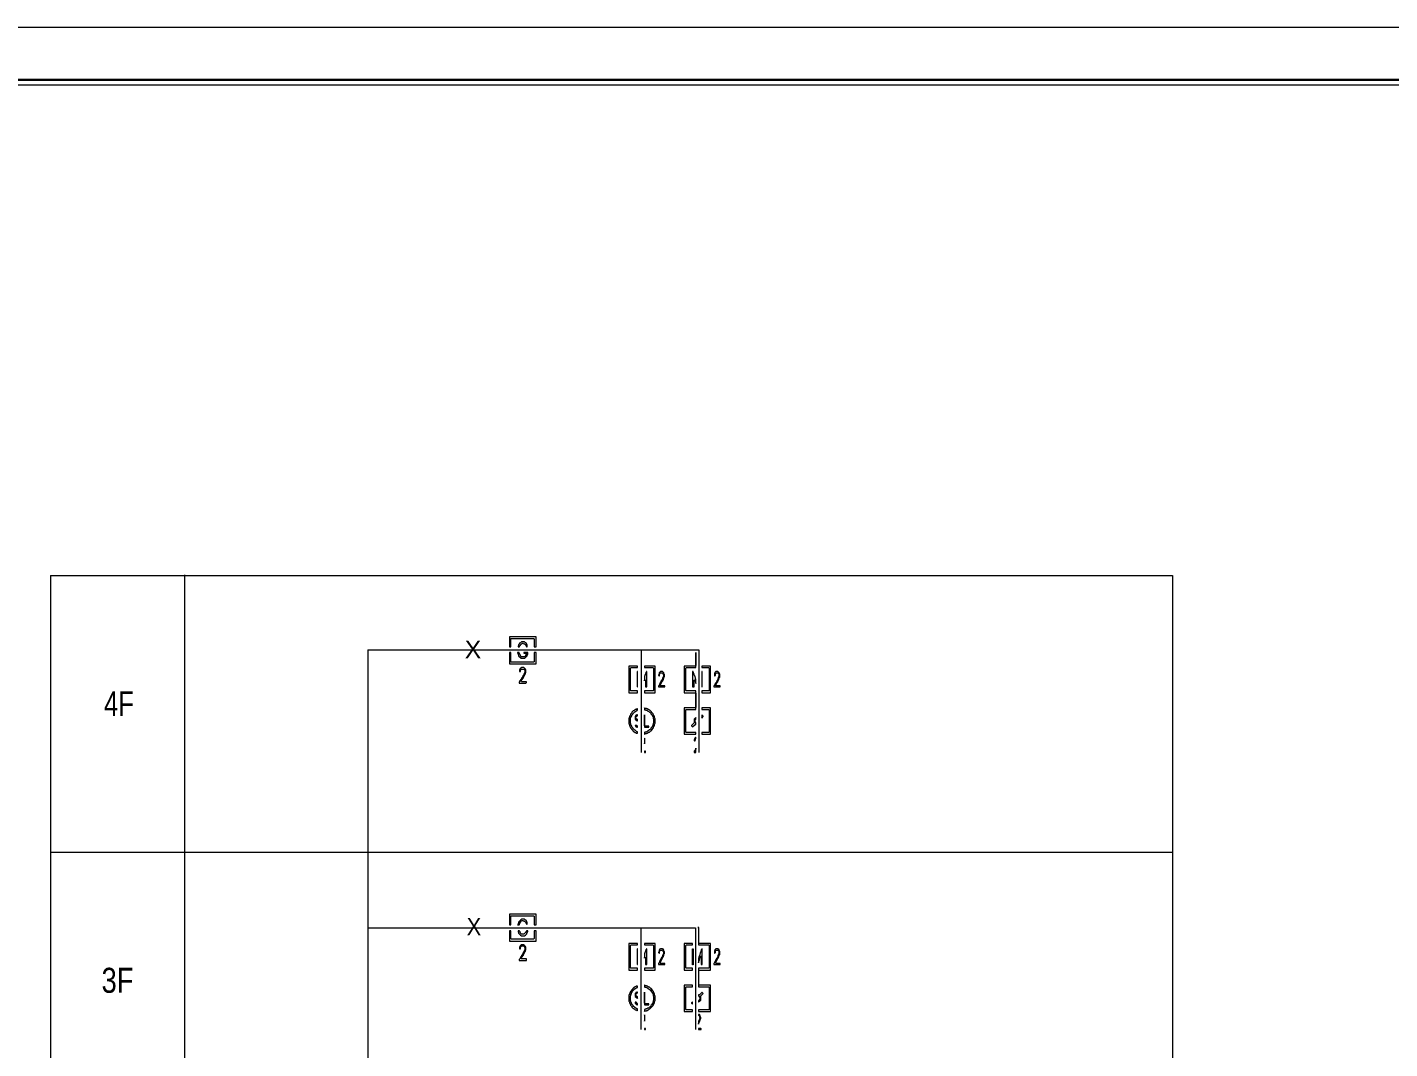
# Model space of a CAD drawing. Header units: millimetres. Extents: x 24 to 865, y 18 to 612.
# Drawn here: x 199.4 to 445, y 427.7 to 611.9 of the extents above; entities that cross this region are included whole.
import ezdxf

# ---------------------------------------------------------------- set-up
doc = ezdxf.new("R2010")
doc.units = ezdxf.units.MM
for name, color, linetype, lineweight in [('OCR_TEXT', 6, 'CONTINUOUS', 0), ('TRACE_CURVE', 6, 'CONTINUOUS', 0), ('TRACE_STRAIGHT', 5, 'CONTINUOUS', 0), ('TRACE_TEXT_SYMBOL', 6, 'CONTINUOUS', 0)]:
    doc.layers.add(name, color=color, linetype=linetype, lineweight=lineweight)
doc.styles.add('wqy-unicode', font='wqy-unicode')

msp = doc.modelspace()

# ---------------------------------------------------------------- linework, layer by layer
at = {"layer": 'TRACE_CURVE', "color": 6}
msp.add_lwpolyline([(48.96, 602.45), (48.96, 602.28), (855.9, 602.28), (855.9, 602.45)], close=True, dxfattribs=at)
at = {"layer": 'TRACE_STRAIGHT', "color": 5}
for p, q in [((24.47, 611.85), (865.28, 611.85)), ((48.9, 601.46), (855.9, 601.46)), ((203.61, 513), (203.61, 263.05)), ((203.61, 513), (405.78, 513)), ((227.74, 513.12), (227.74, 263.05)), ((405.78, 513), (405.78, 263.05)), ((260.79, 499.62), (260.79, 308.58)), ((260.79, 499.62), (320.45, 499.62)), ((310.02, 499.62), (310.02, 481.07)), ((320.45, 499.62), (320.45, 481.07)), ((203.61, 463.08), (405.78, 463.08)), ((260.79, 449.47), (319.84, 449.47)), ((310.01, 449.47), (310.01, 431.15)), ((319.84, 449.47), (319.84, 431.15))]:
    msp.add_line(p, q, dxfattribs=at)
at = {"layer": 'TRACE_TEXT_SYMBOL', "color": 6}
for points in [[(286.29, 501.91), (286.29, 500.16), (286.56, 500.16), (286.56, 501.56), (286.64, 501.65), (290.67, 501.65), (290.76, 501.56), (290.76, 500.16), (291.11, 500.16), (291.11, 501.91)], [(288.48, 501.04), (288.22, 500.77), (288.13, 500.77), (288.05, 500.69), (288.05, 500.6), (287.96, 500.51), (287.96, 500.33), (287.87, 500.25), (287.87, 500.16), (288.13, 500.16), (288.13, 500.25), (288.31, 500.42), (288.31, 500.51), (288.48, 500.69), (288.57, 500.69), (288.66, 500.77), (288.83, 500.77), (288.92, 500.69), (289.01, 500.69), (289.27, 500.42), (289.27, 500.33), (289.36, 500.25), (289.36, 500.16), (289.53, 500.16), (289.53, 500.51), (289.36, 500.69), (289.36, 500.77), (289.27, 500.86), (289.18, 500.86), (289.01, 501.04)], [(286.29, 499.11), (286.29, 497.09), (291.11, 497.09), (291.11, 499.11), (290.76, 499.11), (290.76, 497.44), (290.67, 497.36), (286.64, 497.36), (286.56, 497.44), (286.56, 499.11)], [(287.78, 499.11), (287.78, 499.02), (287.87, 498.93), (287.87, 498.76), (287.96, 498.67), (287.96, 498.5), (288.4, 498.06), (289.1, 498.06), (289.53, 498.5), (289.53, 498.67), (289.62, 498.76), (289.62, 499.11), (288.92, 499.11), (288.92, 499.02), (289.27, 499.02), (289.36, 498.93), (289.36, 498.85), (289.27, 498.76), (289.27, 498.67), (289.18, 498.58), (289.18, 498.5), (289.01, 498.32), (288.48, 498.32), (288.31, 498.5), (288.31, 498.58), (288.22, 498.67), (288.22, 498.76), (288.13, 498.85), (288.13, 498.93), (288.05, 499.02), (288.05, 499.11)], [(319.92, 499.11), (319.92, 496.74), (319.84, 496.66), (317.82, 496.66), (317.82, 491.84), (319.84, 491.84), (319.92, 491.75), (319.92, 489.21), (319.84, 489.12), (317.82, 489.12), (317.82, 484.4), (319.92, 484.4), (319.92, 484.66), (318.17, 484.66), (318.08, 484.75), (318.08, 488.77), (318.17, 488.86), (319.92, 488.86), (319.92, 492.19), (318.17, 492.19), (318.08, 492.28), (318.08, 496.31), (318.17, 496.39), (319.92, 496.39)], [(288.48, 496.39), (288.4, 496.31), (288.31, 496.31), (288.22, 496.22), (288.22, 496.13), (288.13, 496.04), (288.13, 495.69), (288.31, 495.69), (288.31, 495.96), (288.48, 496.13), (288.92, 496.13), (289.01, 496.04), (289.01, 495.96), (289.1, 495.87), (289.1, 495.52), (289.01, 495.43), (289.01, 495.34), (288.92, 495.26), (288.92, 495.08), (288.75, 494.91), (288.75, 494.82), (288.66, 494.73), (288.66, 494.64), (288.48, 494.47), (288.48, 494.38), (288.31, 494.2), (288.31, 494.12), (288.13, 493.94), (288.13, 493.85), (288.05, 493.77), (288.05, 493.59), (289.27, 493.59), (289.36, 493.68), (289.36, 493.85), (288.48, 493.85), (288.4, 493.94), (288.48, 494.03), (288.48, 494.12), (288.66, 494.29), (288.66, 494.38), (288.83, 494.55), (288.83, 494.64), (288.92, 494.73), (288.92, 494.82), (289.01, 494.91), (289.01, 494.99), (289.1, 495.08), (289.1, 495.17), (289.18, 495.26), (289.18, 495.43), (289.27, 495.52), (289.27, 495.96), (289.18, 496.04), (289.18, 496.13), (288.92, 496.39)], [(307.84, 496.66), (307.84, 491.84), (309.41, 491.84), (309.41, 492.19), (308.19, 492.19), (308.1, 492.28), (308.1, 496.31), (308.19, 496.39), (309.41, 496.39), (309.41, 496.66)], [(310.64, 496.66), (310.64, 496.39), (312.22, 496.39), (312.3, 496.31), (312.3, 492.28), (312.22, 492.19), (310.64, 492.19), (310.64, 491.84), (312.57, 491.84), (312.57, 496.66)], [(320.97, 496.66), (320.97, 496.39), (322.2, 496.39), (322.29, 496.31), (322.29, 492.28), (322.2, 492.19), (320.97, 492.19), (320.97, 491.84), (322.55, 491.84), (322.55, 496.66)], [(309.33, 495.69), (309.33, 492.89), (309.41, 492.89), (309.41, 495.69)], [(310.99, 495.69), (310.99, 495.61), (310.9, 495.52), (310.9, 495.34), (310.82, 495.26), (310.82, 495.17), (310.73, 495.08), (310.73, 494.91), (310.64, 494.82), (310.64, 494.03), (310.64, 494.12), (310.73, 494.2), (310.82, 494.12), (310.82, 492.89), (311.08, 492.89), (311.08, 495.69)], [(313.53, 495.69), (313.27, 495.43), (313.27, 495.17), (313.18, 495.08), (313.18, 494.99), (313.27, 494.91), (313.36, 494.91), (313.36, 495.17), (313.44, 495.26), (313.44, 495.34), (313.53, 495.43), (313.88, 495.43), (313.97, 495.34), (313.97, 495.26), (314.06, 495.17), (314.06, 494.73), (313.97, 494.64), (313.97, 494.55), (313.88, 494.47), (313.88, 494.29), (313.79, 494.2), (313.79, 494.12), (313.62, 493.94), (313.62, 493.85), (313.53, 493.77), (313.53, 493.68), (313.44, 493.59), (313.44, 493.5), (313.36, 493.42), (313.36, 493.33), (313.27, 493.24), (313.27, 493.15), (313.18, 493.07), (313.18, 492.89), (314.32, 492.89), (314.32, 493.07), (313.53, 493.07), (313.44, 493.15), (313.53, 493.24), (313.53, 493.33), (313.62, 493.42), (313.62, 493.5), (313.71, 493.59), (313.71, 493.68), (313.79, 493.77), (313.79, 493.85), (313.97, 494.03), (313.97, 494.12), (314.06, 494.2), (314.06, 494.38), (314.14, 494.47), (314.14, 494.64), (314.23, 494.73), (314.23, 495.17), (314.14, 495.26), (314.14, 495.43), (313.88, 495.69)], [(319.31, 495.69), (319.31, 492.89), (319.57, 492.89), (319.57, 494.12), (319.66, 494.2), (319.75, 494.12), (319.75, 493.94), (319.84, 493.85), (319.84, 493.68), (319.92, 493.59), (319.92, 493.5), (319.92, 494.29), (319.84, 494.38), (319.84, 494.55), (319.75, 494.64), (319.75, 494.82), (319.66, 494.91), (319.66, 494.99), (319.57, 495.08), (319.57, 495.26), (319.49, 495.34), (319.49, 495.52), (319.4, 495.61), (319.4, 495.69)], [(320.97, 495.69), (320.97, 492.89), (321.06, 492.89), (321.06, 495.69)], [(323.51, 495.69), (323.34, 495.52), (323.34, 495.43), (323.25, 495.34), (323.25, 494.91), (323.34, 494.91), (323.43, 494.99), (323.43, 495.26), (323.6, 495.43), (323.86, 495.43), (324.04, 495.26), (324.04, 494.73), (323.95, 494.64), (323.95, 494.47), (323.86, 494.38), (323.86, 494.29), (323.78, 494.2), (323.78, 494.12), (323.69, 494.03), (323.69, 493.94), (323.6, 493.85), (323.6, 493.77), (323.43, 493.59), (323.43, 493.5), (323.34, 493.42), (323.34, 493.33), (323.25, 493.24), (323.25, 493.15), (323.16, 493.07), (323.16, 492.89), (324.3, 492.89), (324.3, 493.07), (323.51, 493.07), (323.43, 493.15), (323.51, 493.24), (323.51, 493.33), (323.6, 493.42), (323.6, 493.5), (323.69, 493.59), (323.69, 493.68), (323.86, 493.85), (323.86, 493.94), (323.95, 494.03), (323.95, 494.12), (324.04, 494.2), (324.04, 494.38), (324.13, 494.47), (324.13, 494.55), (324.21, 494.64), (324.21, 495.26), (324.13, 495.34), (324.13, 495.43), (323.86, 495.69)], [(309.41, 489.04), (309.33, 488.95), (309.24, 488.95), (309.15, 488.86), (308.98, 488.86), (308.71, 488.6), (308.63, 488.6), (308.36, 488.34), (308.36, 488.25), (308.1, 487.99), (308.1, 487.81), (308.01, 487.72), (308.01, 487.64), (307.93, 487.55), (307.93, 487.37), (307.84, 487.29), (307.84, 486.23), (307.93, 486.15), (307.93, 485.97), (308.01, 485.88), (308.01, 485.71), (308.1, 485.62), (308.1, 485.53), (308.28, 485.36), (308.28, 485.27), (308.71, 484.83), (308.8, 484.83), (308.98, 484.66), (309.06, 484.66), (309.15, 484.57), (309.33, 484.57), (309.41, 484.48), (309.41, 484.83), (309.24, 484.83), (308.98, 485.1), (308.89, 485.1), (308.54, 485.45), (308.54, 485.53), (308.36, 485.71), (308.36, 485.8), (308.28, 485.88), (308.28, 485.97), (308.19, 486.06), (308.19, 486.23), (308.1, 486.32), (308.1, 487.29), (308.19, 487.37), (308.19, 487.46), (308.28, 487.55), (308.28, 487.64), (308.36, 487.72), (308.36, 487.81), (308.54, 487.99), (308.54, 488.07), (308.89, 488.42), (308.98, 488.42), (309.15, 488.6), (309.24, 488.6), (309.33, 488.69), (309.41, 488.69)], [(320.97, 489.12), (320.97, 488.86), (322.2, 488.86), (322.29, 488.77), (322.29, 484.75), (322.2, 484.66), (320.97, 484.66), (320.97, 484.4), (322.55, 484.4), (322.55, 489.12)], [(309.24, 487.9), (309.15, 487.81), (309.06, 487.81), (309.06, 487.72), (308.98, 487.64), (308.98, 487.11), (309.33, 486.76), (309.41, 486.76), (309.41, 487.02), (309.33, 487.11), (309.24, 487.11), (309.06, 487.29), (309.06, 487.46), (309.33, 487.72), (309.41, 487.72), (309.41, 487.9)], [(310.64, 487.9), (310.64, 485.62), (311.43, 485.62), (311.43, 485.8), (310.73, 485.8), (310.64, 485.88)], [(319.92, 487.37), (319.84, 487.29), (319.75, 487.29), (319.57, 487.11), (319.57, 486.41), (319.14, 485.97), (319.14, 485.88), (319.31, 485.71), (319.75, 486.15), (319.92, 486.15), (319.92, 486.41), (319.75, 486.59), (319.75, 486.94), (319.92, 487.11)], [(320.97, 487.81), (320.97, 487.29), (321.24, 487.55), (321.24, 487.64), (321.06, 487.81)], [(308.98, 485.97), (308.98, 485.88), (309.06, 485.8), (309.06, 485.71), (309.15, 485.71), (309.24, 485.62), (309.41, 485.62), (309.41, 485.8), (309.24, 485.97)], [(319.92, 483.87), (319.84, 483.78), (319.75, 483.78), (319.75, 483.69), (319.66, 483.61), (319.66, 483.43), (319.57, 483.34), (319.57, 483.26), (319.66, 483.17), (319.75, 483.17), (319.75, 483.26), (319.84, 483.34), (319.84, 483.52), (319.92, 483.61)], [(310.64, 483.69), (310.64, 482.64), (310.64, 482.73), (310.73, 482.82), (310.73, 483.61)], [(310.64, 481.33), (310.64, 481.07), (310.82, 481.07), (310.82, 481.33)], [(319.92, 481.86), (319.92, 481.77), (319.75, 481.59), (319.75, 481.51), (319.57, 481.33), (319.57, 481.07), (319.92, 481.07)], [(286.29, 451.9), (286.29, 449.98), (286.56, 449.98), (286.56, 451.55), (286.64, 451.64), (290.67, 451.64), (290.76, 451.55), (290.76, 449.98), (291.11, 449.98), (291.11, 451.9)], [(288.48, 451.03), (288.31, 450.85), (288.22, 450.85), (288.22, 450.77), (287.96, 450.5), (287.96, 450.33), (287.87, 450.24), (287.87, 450.06), (287.78, 449.98), (288.05, 449.98), (288.13, 450.06), (288.13, 450.24), (288.22, 450.33), (288.22, 450.42), (288.57, 450.77), (288.83, 450.77), (288.92, 450.68), (289.01, 450.68), (289.27, 450.42), (289.27, 450.33), (289.36, 450.24), (289.36, 450.15), (289.53, 450.15), (289.53, 450.42), (289.45, 450.5), (289.45, 450.59), (289.36, 450.68), (289.36, 450.77), (289.27, 450.85), (289.18, 450.85), (289.01, 451.03)], [(320.27, 449.54), (320.36, 449.45), (320.36, 446.39), (322.2, 446.39), (322.29, 446.3), (322.29, 442.27), (322.2, 442.18), (320.36, 442.18), (320.36, 438.85), (322.2, 438.85), (322.29, 438.77), (322.29, 434.74), (322.2, 434.65), (320.36, 434.65), (320.36, 434.39), (322.55, 434.39), (322.55, 439.12), (320.54, 439.12), (320.45, 439.21), (320.45, 441.74), (320.54, 441.83), (322.55, 441.83), (322.55, 446.65), (320.54, 446.65), (320.45, 446.74), (320.45, 449.54)], [(286.29, 448.93), (286.29, 447.09), (291.11, 447.09), (291.11, 448.93), (290.76, 448.93), (290.76, 447.53), (290.67, 447.44), (286.64, 447.44), (286.56, 447.53), (286.56, 448.93)], [(287.87, 448.93), (287.87, 448.75), (287.96, 448.66), (287.96, 448.49), (288.22, 448.23), (288.22, 448.14), (288.31, 448.14), (288.4, 448.05), (289.1, 448.05), (289.18, 448.14), (289.27, 448.14), (289.27, 448.23), (289.45, 448.4), (289.45, 448.49), (289.53, 448.58), (289.53, 448.66), (289.62, 448.75), (289.62, 448.93), (289.36, 448.93), (289.36, 448.84), (289.27, 448.75), (289.27, 448.66), (288.92, 448.31), (288.48, 448.31), (288.31, 448.49), (288.31, 448.58), (288.22, 448.66), (288.22, 448.75), (288.13, 448.84), (288.13, 448.93)], [(288.4, 446.39), (288.22, 446.21), (288.22, 446.12), (288.13, 446.04), (288.13, 445.69), (288.31, 445.69), (288.31, 445.95), (288.57, 446.21), (288.83, 446.21), (289.01, 446.04), (289.01, 445.95), (289.1, 445.86), (289.1, 445.51), (289.01, 445.42), (289.01, 445.34), (288.92, 445.25), (288.92, 445.16), (288.83, 445.07), (288.83, 444.99), (288.75, 444.9), (288.75, 444.81), (288.66, 444.72), (288.66, 444.64), (288.48, 444.46), (288.48, 444.37), (288.31, 444.2), (288.31, 444.11), (288.22, 444.02), (288.22, 443.93), (288.05, 443.76), (288.05, 443.58), (289.36, 443.58), (289.36, 443.85), (288.48, 443.85), (288.4, 443.93), (288.48, 444.02), (288.48, 444.11), (288.66, 444.28), (288.66, 444.37), (288.83, 444.55), (288.83, 444.64), (288.92, 444.72), (288.92, 444.81), (289.01, 444.9), (289.01, 444.99), (289.1, 445.07), (289.1, 445.16), (289.18, 445.25), (289.18, 445.42), (289.27, 445.51), (289.27, 445.95), (289.18, 446.04), (289.18, 446.12), (289.1, 446.21), (289.1, 446.3), (289.01, 446.3), (288.92, 446.39)], [(307.84, 446.65), (307.84, 441.83), (309.41, 441.83), (309.41, 442.18), (308.19, 442.18), (308.1, 442.27), (308.1, 446.3), (308.19, 446.39), (309.41, 446.39), (309.41, 446.65)], [(309.33, 445.69), (309.33, 442.88), (309.41, 442.88), (309.41, 445.69)], [(310.64, 446.65), (310.64, 446.39), (312.22, 446.39), (312.3, 446.3), (312.3, 442.27), (312.22, 442.18), (310.64, 442.18), (310.64, 441.83), (312.57, 441.83), (312.57, 446.65)], [(310.99, 445.69), (310.99, 445.6), (310.9, 445.51), (310.9, 445.42), (310.82, 445.34), (310.82, 445.16), (310.73, 445.07), (310.73, 444.9), (310.64, 444.81), (310.64, 444.02), (310.64, 444.11), (310.73, 444.2), (310.82, 444.11), (310.82, 442.88), (311.08, 442.88), (311.08, 445.69)], [(317.82, 446.65), (317.82, 441.83), (319.31, 441.83), (319.31, 442.18), (318.17, 442.18), (318.08, 442.27), (318.08, 446.3), (318.17, 446.39), (319.31, 446.39), (319.31, 446.65)], [(319.31, 445.69), (319.4, 445.69), (319.4, 442.8), (319.31, 442.8)], [(320.97, 445.69), (320.97, 445.6), (320.89, 445.51), (320.89, 445.34), (320.8, 445.25), (320.8, 445.07), (320.71, 444.99), (320.71, 444.81), (320.62, 444.72), (320.62, 444.55), (320.54, 444.46), (320.54, 444.37), (320.45, 444.28), (320.45, 444.11), (320.36, 444.02), (320.36, 443.15), (320.36, 443.23), (320.45, 443.32), (320.45, 443.5), (320.54, 443.58), (320.54, 443.76), (320.62, 443.85), (320.62, 444.02), (320.71, 444.11), (320.71, 444.28), (320.8, 444.37), (320.89, 444.28), (320.89, 442.88), (321.06, 442.88), (321.06, 445.69)], [(323.51, 445.69), (323.34, 445.51), (323.34, 445.42), (323.25, 445.34), (323.25, 444.9), (323.34, 444.9), (323.43, 444.99), (323.43, 445.34), (323.51, 445.42), (323.86, 445.42), (324.04, 445.25), (324.04, 444.72), (323.95, 444.64), (323.95, 444.55), (323.86, 444.46), (323.86, 444.28), (323.78, 444.2), (323.78, 444.11), (323.6, 443.93), (323.6, 443.85), (323.51, 443.76), (323.51, 443.67), (323.43, 443.58), (323.43, 443.5), (323.34, 443.41), (323.34, 443.32), (323.25, 443.23), (323.25, 443.15), (323.16, 443.06), (323.16, 442.88), (324.3, 442.88), (324.3, 443.06), (323.51, 443.06), (323.43, 443.15), (323.51, 443.23), (323.51, 443.32), (323.6, 443.41), (323.6, 443.5), (323.69, 443.58), (323.69, 443.67), (323.78, 443.76), (323.78, 443.85), (323.95, 444.02), (323.95, 444.11), (324.04, 444.2), (324.04, 444.37), (324.13, 444.46), (324.13, 444.55), (324.21, 444.64), (324.21, 445.25), (324.13, 445.34), (324.13, 445.51), (324.04, 445.6), (323.95, 445.6), (323.86, 445.69)], [(309.41, 439.03), (309.33, 438.94), (309.15, 438.94), (309.06, 438.85), (308.98, 438.85), (308.8, 438.68), (308.71, 438.68), (308.28, 438.24), (308.28, 438.15), (308.1, 437.98), (308.1, 437.89), (308.01, 437.8), (308.01, 437.63), (307.93, 437.54), (307.93, 437.45), (307.84, 437.37), (307.84, 436.23), (307.93, 436.14), (307.93, 435.96), (308.01, 435.88), (308.01, 435.79), (308.1, 435.7), (308.1, 435.53), (308.36, 435.26), (308.36, 435.18), (308.63, 434.91), (308.71, 434.91), (308.98, 434.65), (309.15, 434.65), (309.24, 434.56), (309.33, 434.56), (309.41, 434.48), (309.41, 434.83), (309.33, 434.83), (309.24, 434.91), (309.15, 434.91), (308.98, 435.09), (308.89, 435.09), (308.63, 435.35), (308.63, 435.44), (308.36, 435.7), (308.36, 435.79), (308.28, 435.88), (308.28, 435.96), (308.19, 436.05), (308.19, 436.23), (308.1, 436.32), (308.1, 437.19), (308.19, 437.28), (308.19, 437.45), (308.28, 437.54), (308.28, 437.72), (308.45, 437.89), (308.45, 437.98), (308.98, 438.5), (309.06, 438.5), (309.24, 438.68), (309.41, 438.68)], [(309.24, 437.89), (309.15, 437.8), (309.06, 437.8), (309.06, 437.72), (308.98, 437.63), (308.98, 437.1), (309.24, 436.84), (309.33, 436.84), (309.41, 436.75), (309.41, 437.02), (309.33, 437.1), (309.24, 437.1), (309.15, 437.19), (309.15, 437.28), (309.06, 437.37), (309.06, 437.54), (309.15, 437.63), (309.24, 437.63), (309.33, 437.72), (309.41, 437.72), (309.41, 437.89)], [(310.64, 437.89), (310.64, 435.61), (311.43, 435.61), (311.43, 435.79), (310.73, 435.79), (310.64, 435.88)], [(317.82, 439.12), (317.82, 434.39), (319.31, 434.39), (319.31, 434.65), (318.17, 434.65), (318.08, 434.74), (318.08, 438.77), (318.17, 438.85), (319.31, 438.85), (319.31, 439.12)], [(320.97, 437.8), (320.54, 437.37), (320.36, 437.37), (320.36, 437.19), (320.62, 436.93), (320.62, 436.58), (320.36, 436.32), (320.36, 436.14), (320.45, 436.14), (320.54, 436.23), (320.62, 436.23), (320.8, 436.4), (320.8, 437.19), (321.24, 437.63), (321.06, 437.8)], [(308.98, 436.05), (308.98, 435.88), (309.06, 435.79), (309.06, 435.7), (309.15, 435.7), (309.24, 435.61), (309.41, 435.61), (309.41, 435.79), (309.15, 436.05)], [(319.31, 436.14), (319.14, 435.96), (319.14, 435.88), (319.31, 435.7)], [(310.64, 433.78), (310.64, 432.64), (310.64, 432.72), (310.73, 432.81), (310.73, 433.6), (310.64, 433.69)], [(320.36, 433.86), (320.36, 433.69), (320.54, 433.51), (320.54, 433.34), (320.62, 433.25), (320.62, 433.16), (320.54, 433.07), (320.54, 432.9), (320.45, 432.81), (320.45, 432.72), (320.36, 432.64), (320.36, 432.11), (320.36, 432.2), (320.45, 432.29), (320.45, 432.37), (320.54, 432.46), (320.54, 432.55), (320.62, 432.64), (320.62, 432.72), (320.71, 432.81), (320.71, 432.99), (320.8, 433.07), (320.8, 433.34), (320.71, 433.43), (320.71, 433.6), (320.62, 433.69), (320.62, 433.78), (320.54, 433.86)], [(310.64, 431.32), (310.64, 431.15), (310.82, 431.15), (310.82, 431.32)], [(320.36, 431.32), (320.36, 431.15), (320.89, 431.15), (320.89, 431.24), (320.8, 431.32)]]:
    msp.add_lwpolyline(points, close=True, dxfattribs=at)
for points in [[(310.64, 489.12), (310.64, 488.77), (310.82, 488.77), (310.9, 488.69), (311.08, 488.69), (311.25, 488.51), (311.34, 488.51), (311.52, 488.34), (311.6, 488.34), (311.78, 488.16), (311.78, 488.07), (312.04, 487.81), (312.04, 487.72), (312.13, 487.64), (312.13, 487.55), (312.22, 487.46), (312.22, 487.2), (312.3, 487.11), (312.3, 486.41), (312.22, 486.32), (312.22, 486.15), (312.13, 486.06), (312.13, 485.88), (312.04, 485.8), (312.04, 485.71), (311.78, 485.45), (311.78, 485.36), (311.6, 485.18), (311.52, 485.18), (311.25, 484.92), (311.17, 484.92), (311.08, 484.83), (310.99, 484.83), (310.9, 484.75), (310.73, 484.75), (310.64, 484.66), (310.64, 484.4), (310.73, 484.4), (310.82, 484.48), (310.99, 484.48), (311.08, 484.57), (311.17, 484.57), (311.25, 484.66), (311.34, 484.66), (311.43, 484.75), (311.52, 484.75), (311.78, 485.01), (311.87, 485.01), (311.95, 485.1), (311.95, 485.18), (312.3, 485.53), (312.3, 485.71), (312.39, 485.8), (312.39, 485.88), (312.48, 485.97), (312.48, 486.23), (312.57, 486.32), (312.57, 487.2), (312.48, 487.29), (312.48, 487.55), (312.39, 487.64), (312.39, 487.72), (312.3, 487.81), (312.3, 487.9)], [(312.3, 487.9), (312.22, 487.99), (312.22, 488.07), (311.6, 488.69), (311.52, 488.69), (311.34, 488.86), (311.25, 488.86), (311.17, 488.95), (311.08, 488.95), (310.99, 489.04), (310.73, 489.04), (310.64, 489.12)], [(313.53, 445.69), (313.44, 445.6), (313.36, 445.6), (313.36, 445.51), (313.27, 445.42), (313.27, 445.16), (313.18, 445.07), (313.18, 444.99), (313.27, 444.9), (313.36, 444.9), (313.36, 445.16), (313.44, 445.25), (313.44, 445.34), (313.53, 445.42), (313.88, 445.42), (313.97, 445.34), (313.97, 445.25), (314.06, 445.16), (314.06, 444.72), (313.97, 444.64), (313.97, 444.55), (313.88, 444.46), (313.88, 444.28), (313.71, 444.11), (313.71, 444.02), (313.62, 443.93), (313.62, 443.85), (313.53, 443.76), (313.53, 443.67), (313.44, 443.58), (313.44, 443.5), (313.36, 443.41), (313.36, 443.32), (313.27, 443.23), (313.27, 443.15), (313.18, 443.06), (313.18, 442.88), (314.32, 442.88), (314.32, 443.06), (313.53, 443.06), (313.44, 443.15), (313.53, 443.23), (313.53, 443.32), (313.62, 443.41), (313.62, 443.5), (313.71, 443.58), (313.71, 443.67), (313.79, 443.76), (313.79, 443.85), (313.88, 443.93), (313.88, 444.02), (313.97, 444.11), (313.97, 444.2), (314.06, 444.28), (314.06, 444.37), (314.14, 444.46), (314.14, 444.72), (314.23, 444.81), (314.23, 445.16), (314.14, 445.25), (314.14, 445.42), (314.06, 445.51), (314.06, 445.6), (313.97, 445.6)], [(313.97, 445.6), (313.88, 445.69), (313.53, 445.69)], [(310.64, 439.12), (310.64, 438.85), (310.73, 438.77), (310.9, 438.77), (310.99, 438.68), (311.08, 438.68), (311.17, 438.59), (311.25, 438.59), (311.52, 438.33), (311.6, 438.33), (311.87, 438.07), (311.87, 437.98), (312.04, 437.8), (312.04, 437.72), (312.13, 437.63), (312.13, 437.54), (312.22, 437.45), (312.22, 437.19), (312.3, 437.1), (312.3, 436.4), (312.22, 436.32), (312.22, 436.14), (312.13, 436.05), (312.13, 435.88), (311.95, 435.7), (311.95, 435.61), (311.78, 435.44), (311.78, 435.35), (311.6, 435.18), (311.52, 435.18), (311.34, 435), (311.25, 435), (311.08, 434.83), (310.9, 434.83), (310.82, 434.74), (310.64, 434.74), (310.64, 434.39), (310.73, 434.48), (310.99, 434.48), (311.08, 434.56), (311.17, 434.56), (311.25, 434.65), (311.34, 434.65), (311.52, 434.83), (311.6, 434.83), (312.22, 435.44), (312.22, 435.53), (312.3, 435.61), (312.3, 435.7), (312.39, 435.79), (312.39, 435.88), (312.48, 435.96), (312.48, 436.23), (312.57, 436.32), (312.57, 437.19), (312.48, 437.28), (312.48, 437.54), (312.39, 437.63), (312.39, 437.72), (312.3, 437.8), (312.3, 437.98), (311.95, 438.33), (311.95, 438.42), (311.87, 438.5)], [(311.87, 438.5), (311.78, 438.5), (311.52, 438.77), (311.43, 438.77), (311.34, 438.85), (311.25, 438.85), (311.17, 438.94), (311.08, 438.94), (310.99, 439.03), (310.82, 439.03), (310.73, 439.12), (310.64, 439.12)]]:
    msp.add_lwpolyline(points, dxfattribs=at)

# ---------------------------------------------------------------- texts
at = {"layer": 'OCR_TEXT', "color": 6, "style": 'wqy-unicode'}
for s, height, width, p in [('X', 3.14, 1.04604, (278.27, 498.08)), ('4F', 4.44, 0.776891, (213.23, 487.65)), ('X', 3.07, 0.941989, (278.62, 448.14)), ('3F', 4.509, 0.814881, (212.8, 437.75))]:
    msp.add_text(s, height=height, dxfattribs=dict(at, width=width)).set_placement(p)

doc.saveas('drawing.dxf')
